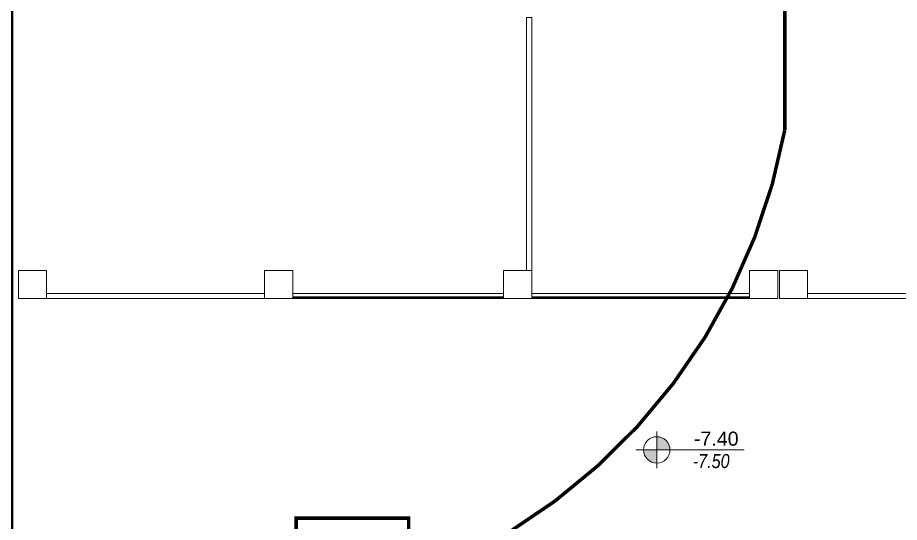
# Model space of a CAD drawing. Header units: metres. Extents: x -13316 to 152404, y -3899 to 30226.
# Drawn here: x 89678 to 92186, y 483 to 1920 of the extents above; entities that cross this region are included whole.
import ezdxf
from ezdxf.enums import TextEntityAlignment as Align

# ---------------------------------------------------------------- set-up
doc = ezdxf.new("R2010")
doc.units = ezdxf.units.M
doc.header["$LTSCALE"] = 100
doc.header["$MEASUREMENT"] = 0
doc.header["$PDMODE"] = 1
doc.linetypes.add('DOT2', pattern=[0.125, 0, -0.125])
doc.layers.get('0').update_dxf_attribs({"color": 9, "lineweight": 9})
for name, color, linetype, lineweight in [('00', 9, 'Continuous', 9), ('01', 9, 'Continuous', 9), ('06D', 9, 'Continuous', 9), ('10', 9, 'Continuous', 9), ('15', 9, 'Continuous', 9), ('20', 9, 'DOT2', 9), ('21', 9, 'Continuous', 9)]:
    doc.layers.add(name, color=color, linetype=linetype, lineweight=lineweight)
doc.styles.add('Arial', font='arial.ttf', dxfattribs={"height": 2.5})
doc.styles.add('MuuM_TEXT-ITALIC', font='ARIALNI.TTF')

# ---------------------------------------------------------------- blocks, each defined once
blk = doc.blocks.new('p-kolon_80x80')
blk.add_lwpolyline([(-40, -40), (40, -40), (40, 40), (-40, 40)], close=True)
blk = doc.blocks.new('1.Bod.Ara.Sitatik Elk')
at = {"layer": '01'}
for p in [(5400, -7790), (6100, -7790), (6780, -7790), (7480, -7790), (7565, -7790)]:
    blk.add_blockref('p-kolon_80x80', p, dxfattribs=at)
blk = doc.blocks.new('0_elevationtarget-p-bk')
h = blk.add_hatch(color=250)
h.paths.add_polyline_path([(1.88, 0, 0.414214), (0, 1.88), (0, 0)])
h.paths.add_polyline_path([(0, 0), (-1.88, 0, 0.414214), (0, -1.88)])
blk.add_line((0, -2.62), (0, 2.62))
blk.add_lwpolyline([(12.45, 0), (-3, 0)])
blk.add_circle((0, 0), 1.88)
at = {"style": 'Arial'}
blk.add_attdef('BITMISKOT', text='', height=2, dxfattribs=at).set_placement((4.5, 0), align=Align.BOTTOM_LEFT)
at = {"style": 'MuuM_TEXT-ITALIC'}
blk.add_attdef('FINISHINGFLOORLEVEL', text='', height=2, dxfattribs=at).set_placement((4.5, -0.59), align=Align.TOP_LEFT)
blk = doc.blocks.new('prf-10x10')
blk.add_lwpolyline([(-5, -5), (5, -5), (5, 5), (-5, 5)], close=True)
at = {"color": 255}
blk.add_solid([(-5, -5), (5, -5), (-5, 5), (5, 5)], dxfattribs=at)
at = {"layer": '10'}
blk.add_point((0, 0), dxfattribs=at)
blk = doc.blocks.new('p-dog-ser-620')
at = {"layer": '06D'}
for points in [[(-620, 5), (-5, 5)], [(-620, 0), (-5, 0)]]:
    blk.add_lwpolyline(points, dxfattribs=at)
at = {"layer": '15'}
blk.add_lwpolyline([(-620, 2.5), (-5, 2.5)], dxfattribs=at)
at = {"layer": '10', "xscale": 0.5, "yscale": 0.5, "rotation": 90}
for p in [(-617.5, 2.5), (-460, 2.5), (-305, 2.5), (-155, 2.5), (-2.5, 2.5)]:
    blk.add_blockref('prf-10x10', p, dxfattribs=at)
blk = doc.blocks.new('1.Bod.Ara.Mimari Elk')
at = {"layer": '00'}
for points in [[(6820, -7750), (6820, -7750), (6805, -7750), (6805, -7750), (6805, -7750), (6805, -7750), (6805, -7750), (6805, -7030), (6805, -7030), (6805, -7030), (6805, -7030), (6805, -7030), (6820, -7030), (6820, -7750), (6820, -7750), (6820, -7750), (6820, -7750)], [(5440, -7815), (6060, -7815), (6060, -7830), (5440, -7830)], [(7605, -7815), (8440, -7815), (8440, -7830), (7605, -7830)]]:
    blk.add_lwpolyline(points, close=True, dxfattribs=at)
at = {"layer": '06D'}
for points in [[(6140, -7815), (6740, -7815)], [(6140, -7825), (6735, -7825)], [(6820, -7815), (7440, -7815)], [(6140, -7830), (6735, -7830)]]:
    blk.add_lwpolyline(points, dxfattribs=at)
at = {"layer": '15'}
blk.add_lwpolyline([(6140, -7827.5), (6735, -7827.5)], dxfattribs=at)
at = {"layer": '20', "ltscale": 2, "const_width": 10}
blk.add_lwpolyline([(5340, -8750), (5340, -5330), (7540, -5330), (7540, -6950), (7540, -7350.38, -0.2628505), (6470, -8635), (6470, -8455), (6150, -8455), (6150, -8750)], format="xyb", close=True, dxfattribs=at)
at = {"layer": '10', "xscale": 0.5, "yscale": 0.5, "rotation": 90}
for p in [(6142.5, -7827.5), (6290, -7827.5), (6440, -7827.5), (6590, -7827.5), (6737.5, -7827.5)]:
    blk.add_blockref('prf-10x10', p, dxfattribs=at)
at = {"layer": '10'}
blk.add_blockref('p-dog-ser-620', (7440, -7830), dxfattribs=at)
at = {"layer": '21', "xscale": 20, "yscale": 20, "zscale": 20}
blk.add_blockref('0_elevationtarget-p-bk', (7175.81, -8260.67), dxfattribs=at).add_auto_attribs({'BITMISKOT': ' -7.40', 'FINISHINGFLOORLEVEL': ' -7.50'})

msp = doc.modelspace()

# ---------------------------------------------------------------- block references
for name in ['1.Bod.Ara.Mimari Elk', '1.Bod.Ara.Sitatik Elk']:
    msp.add_blockref(name, (84320, 8950))

doc.saveas('drawing.dxf')
